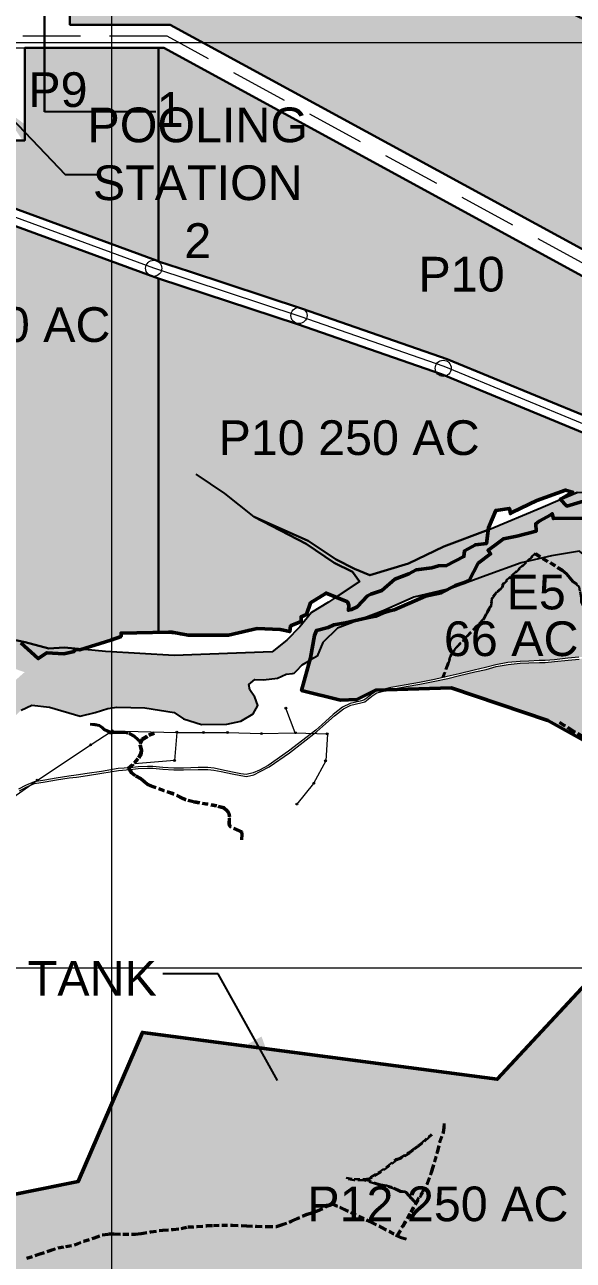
# Model space of a CAD drawing. Header units: feet. Extents: x 199174 to 214517, y 1645895 to 1656921.
# Drawn here: x 204312 to 205499, y 1651868 to 1654538 of the extents above; entities that cross this region are included whole.
import ezdxf

# ---------------------------------------------------------------- set-up
doc = ezdxf.new("R2010")
doc.units = ezdxf.units.FT
doc.header["$MEASUREMENT"] = 0
for name, pattern in [('DASHED', [0.75, 0.5, -0.25]), ('DASHED2', [0.375, 0.25, -0.125]), ('PHANTOM2', [1.25, 0.625, -0.125, 0.125, -0.125, 0.125, -0.125])]:
    doc.linetypes.add(name, pattern=pattern)
for name, color, linetype, lineweight in [('11 KV POWER LINE', 254, 'Continuous', 9), ('EP', 254, 'Continuous', 9), ('Main boundry', 1, 'Continuous', 50), ('PLOT BOUNDARY', 1, 'Continuous', 50), ("PLOT NO'S", 1, 'Continuous', 9)]:
    doc.layers.add(name, color=color, linetype=linetype, lineweight=lineweight)
for name, color, linetype in [('220 KV POWER LINE', 150, 'Continuous'), ('B.T. ROAD', 251, 'Continuous'), ('C-ANNO-MATC', 7, 'DASHED'), ('CART TRACK', 30, 'Continuous'), ('GRID', 7, 'Continuous'), ('ROAD', 7, 'Continuous'), ('STREAM', 141, 'Continuous'), ('VILLAGE BOUNDARY', 6, 'Continuous')]:
    doc.layers.add(name, color=color, linetype=linetype)
doc.layers.add('APSPCL LAND', color=7, linetype='Continuous', true_color=0xd7ecd5)
doc.layers.add('Plot 6 to 15', color=7, linetype='Continuous', true_color=0xffffdb)
doc.styles.get("Standard").update_dxf_attribs({"font": 'arial.ttf'})
doc.linetypes.add('ZIGZAG', pattern='A,0.0001,-0.2,[131,ltypeshp.shx,S=0.2,R=0,X=-0.2,Y=0],-0.4,[131,ltypeshp.shx,S=0.2,R=180,X=0.2,Y=0],-0.2', length=0.8001)
doc.dimstyles.get("Standard").update_dxf_attribs({"dimtxt": 0.18, "dimasz": 0.18, "dimexe": 0.18, "dimexo": 0.0625, "dimgap": 0.09, "dimtad": 0, "dimtih": 1, "dimtoh": 1, "dimdec": 4, "dimzin": 0, "dimdsep": 46, "dimtxsty": 'Standard', "dimcen": 0.09, "dimadec": 0, "dimazin": 0, "dimtfac": 1, "dimtdec": 4, "dimtofl": 0, "dimtmove": 0, "dimatfit": 3, "dimfxl": 1, "dimtolj": 1, "dimtzin": 0, "dimarcsym": 0})

# ---------------------------------------------------------------- blocks, each defined once
blk = doc.blocks.new('road')
at = {"layer": 'C-ANNO-MATC', "lineweight": 9, "ltscale": 250}
for p, q in [((-1025.3, 2607.3), (-3641.2, 2607.3)), ((380.8, 1840.1), (-1025.3, 2607.3))]:
    blk.add_line(p, q, dxfattribs=at)
at = {"layer": 'ROAD', "lineweight": 9}
for p, q in [((351.2, 1887), (-1018.9, 2632.3)), ((-1533.4, 2582.3), (-1333.4, 2582.3)), ((-1333.4, 2582.3), (-1094.4, 2582.3)), ((-1094.4, 2582.3), (-1116.4, 2582.3)), ((-1116.4, 2582.3), (-1069.3, 2582.3)), ((-1069.3, 2582.3), (-1032.8, 2582.3)), ((-1032.8, 2582.3), (357, 1825.2))]:
    blk.add_line(p, q, dxfattribs=at)

msp = doc.modelspace()

# ---------------------------------------------------------------- hatches: boundary and pattern name
at = {"layer": 'APSPCL LAND'}
h = msp.add_hatch(color=256, dxfattribs=at)
h.dxf.hatch_style = 1
h.paths.add_polyline_path([(205916.4, 1653092.7), (205924.4, 1653124.5), (205924.2, 1653124.6), (205926.6, 1653133.3), (205928.8, 1653141.7), (205929.3, 1653143.6), (205894.4, 1653160.2), (205846.8, 1653183.9), (205782.4, 1653194.1), (205697.4, 1653243.3), (205654.7, 1653292.4), (205609.5, 1653333), (205563.4, 1653359.5), (205512.9, 1653400.2), (205451.8, 1653390.4), (205386.8, 1653375.2), (205310.6, 1653348.1), (205236.7, 1653320.2), (205228.8, 1653318.4), (205213.1, 1653310.4), (205179.2, 1653303.1), (205156.7, 1653293.2), (205111.7, 1653274), (205101.6, 1653271.6), (205087.8, 1653267.4), (205072.3, 1653260.2), (205064.3, 1653258.7), (205053.3, 1653256.7), (205040.5, 1653253.8), (204989.3, 1653234.3), (204957.4, 1653203.4), (204944.9, 1653173.3), (204929.5, 1653164.6), (204911.5, 1653099.5), (204995.7, 1653078.4), (205030.6, 1653080.1), (205071, 1653100), (205083.1, 1653100.4), (205104.8, 1653105.6), (205137.3, 1653111.8), (205166.5, 1653116.4), (205198.6, 1653123.2), (205226.6, 1653129.3), (205252, 1653135.4), (205285.1, 1653143.2), (205309.5, 1653148.7), (205331.9, 1653154.6), (205357.6, 1653159.5), (205384.4, 1653162.1), (205402.8, 1653162.6), (205425.7, 1653163.8), (205438.3, 1653163.8), (205458.4, 1653165.5), (205487.7, 1653168.9), (205511.2, 1653171), (205521.7, 1653172.5), (205528.9, 1653173.6), (205548.8, 1653175.2), (205558.7, 1653176.3), (205576.8, 1653179.8), (205600.2, 1653183.4), (205617.5, 1653184.7), (205638.3, 1653184.7), (205647.8, 1653184.8), (205669.6, 1653183.3), (205680, 1653183.1), (205687.2, 1653182.8), (205709.5, 1653178.5), (205722.9, 1653175.9), (205725.8, 1653175.1), (205724.5, 1653171.7), (205708.7, 1653174.7), (205686.7, 1653178.9), (205679.8, 1653179.3), (205669.4, 1653179.5), (205647.7, 1653180.9), (205638.3, 1653180.8), (205617.7, 1653180.8), (205600.6, 1653179.6), (205577.4, 1653176), (205559.3, 1653172.5), (205549.2, 1653171.4), (205529.3, 1653169.8), (205522.3, 1653168.7), (205511.6, 1653167.2), (205488.1, 1653165.1), (205458.8, 1653161.7), (205438.4, 1653159.9), (205425.8, 1653159.9), (205402.9, 1653158.8), (205384.6, 1653158.2), (205358.1, 1653155.7), (205332.7, 1653150.9), (205310.4, 1653145), (205286, 1653139.5), (205252.9, 1653131.7), (205227.5, 1653125.5), (205199.4, 1653119.4), (205167.2, 1653112.7), (205137.9, 1653108), (205105.6, 1653101.9), (205101.9, 1653101), (205235, 1653105), (205444.5, 1653034.5), (205650.5, 1652920), (205852, 1652878.7), (205889.1, 1652996.4)])
at = {"layer": 'Plot 6 to 15'}
h = msp.add_hatch(color=256, dxfattribs=at)
h.dxf.hatch_style = 1
h.paths.add_polyline_path([(205115.4, 1655305.8), (205078.7, 1655322.1), (204816.9, 1655437), (204740.7, 1655436.6), (204568.3, 1655452.5), (204410.2, 1655466.4), (204410.2, 1655133.2), (204463.1, 1655107.8), (204816.2, 1654943.9), (204909.5, 1654898.5)])
h.paths.add_polyline_path([(205172.2, 1655418.1), (205126.8, 1655428.3), (205081.3, 1655438.6), (204973.6, 1655438), (204927.3, 1655437.7), (205096.8, 1655363.3), (205135.7, 1655346)])
h.paths.add_polyline_path([(205719.5, 1654433.5), (205692.1, 1654468.5), (205484.8, 1654568.3), (204796.9, 1654903.2), (204443.9, 1655067.1), (204410.2, 1655083.3), (204410.2, 1654538.4), (204551.5, 1654538.4), (204627, 1654538.4), (205997.2, 1653793), (206008.8, 1653895.3), (206020.4, 1653997.7), (205977.5, 1654076.3), (205842.7, 1654277.8)])
h = msp.add_hatch(color=256, dxfattribs=at)
h.dxf.hatch_style = 1
h.paths.add_polyline_path([(204601.8, 1654488.4), (204551.5, 1654488.4), (204312.5, 1654488.4), (204312.5, 1654288.4), (204299.4, 1654288.4), (204112.5, 1654288.4), (204112.5, 1654488.4), (203841.2, 1654488.4), (203841.2, 1654313), (203954.4, 1654272.4), (204277.4, 1654146), (204597.1, 1654028.4), (204601.8, 1654026.9)])
h.paths.add_polyline_path([(204601.8, 1653990), (204585.6, 1653995.3), (204264.9, 1654113.3), (203942.1, 1654239.6), (203841.2, 1654275.8), (203841.2, 1653348.5), (203927, 1653309.4), (204147.2, 1653231.7), (204278.5, 1653210.8), (204313.3, 1653204), (204364.8, 1653189.8), (204397.6, 1653192.4), (204436.8, 1653188.6), (204498.8, 1653208), (204520.7, 1653216.1), (204520.9, 1653223.4), (204555.2, 1653223.9), (204601.8, 1653225)])
h.paths.add_polyline_path([(204205.8, 1653010.7), (204214.1, 1653036.3), (204202, 1653035.4), (204195.6, 1653037.2), (204195.3, 1653050.4), (204201, 1653092.3), (204217.2, 1653130.1), (204208.1, 1653134.1), (204208.4, 1653156.9), (204223, 1653169.2), (204222.9, 1653169.8), (204141, 1653205.3), (203914.5, 1653279.1), (203841.2, 1653311.1), (203841.2, 1652994.5), (203841.2, 1652839.3), (203843.1, 1652839.7), (203903.8, 1652848.3), (203924.8, 1652852.2), (203996.2, 1652868.4), (204014.2, 1652873.2), (204059.3, 1652879), (204076.1, 1652879.5), (204168.8, 1652891.9), (204185.6, 1652888.5), (204198.6, 1652919)])
h = msp.add_hatch(color=256, dxfattribs=at)
h.dxf.hatch_style = 1
h.paths.add_polyline_path([(204613.2, 1654488.4), (204594.9, 1654488.4), (204601.8, 1654488.4), (204601.8, 1654026.9), (204668.8, 1654004.9), (204913.6, 1653924.5), (205226.4, 1653815.7), (205531.4, 1653690.1), (205855.4, 1653662.6), (206010.9, 1653647.2), (206003, 1653731.2)])
h.paths.add_polyline_path([(205523.1, 1653655.6), (205214, 1653782.9), (204902.4, 1653891.4), (204601.8, 1653990), (204601.8, 1653225.1), (204649.9, 1653221.5), (204666.5, 1653218.7), (204668.8, 1653218.7), (204724.5, 1653219.1), (204753.1, 1653218.9), (204796.5, 1653229), (204815, 1653233.2), (204865, 1653231.3), (204885.7, 1653226.7), (204887.6, 1653238.8), (204910.2, 1653248.4), (204910.2, 1653258.8), (204922.2, 1653263.3), (204930.5, 1653288.7), (204964.4, 1653310), (204986.5, 1653301), (205036.8, 1653334.8), (205021.2, 1653355.5), (204982.2, 1653375.4), (204921.4, 1653416.1), (204808.6, 1653474.5), (204925.5, 1653423), (204986.2, 1653382.3), (205025.6, 1653362.2), (205059.2, 1653348.4), (205142.7, 1653373.6), (205218.8, 1653410.8), (205315.3, 1653446.4), (205315.8, 1653450.8), (205331.3, 1653488.4), (205360.9, 1653493), (205363.3, 1653481.6), (205367.8, 1653484.8), (205420.2, 1653510), (205482.6, 1653532.4), (205497.6, 1653528), (205483.4, 1653519.1), (205470.9, 1653512.8), (205471.7, 1653511.9), (205507.3, 1653527), (205536.1, 1653525.5), (205618, 1653520.1), (205695.2, 1653488.6), (205731.4, 1653440.7), (205779.1, 1653345.4), (205797.2, 1653309.3), (205863.9, 1653240.9), (205892.3, 1653223.2), (205947.7, 1653209.4), (205954.7, 1653236), (205966, 1653278.6), (205974.8, 1653311.9), (205980.7, 1653334.2), (205984.6, 1653349.1), (205992.8, 1653380.1), (206004, 1653422.6), (206018.2, 1653457.2), (206026.8, 1653478.8), (206014.3, 1653611.7), (205852.2, 1653627.8)])
h = msp.add_hatch(color=256, dxfattribs=at)
h.dxf.hatch_style = 1
h.paths.add_polyline_path([(205645.9, 1652401.2), (205817.3, 1652768.8), (205556.2, 1652497.1), (205334.8, 1652259.2), (204567.2, 1652360.2), (204428.1, 1652038.1), (204116.4, 1651975.6), (203942.7, 1651833.7), (203727.5, 1651845.9), (203594.7, 1651842.5), (203594.7, 1651374.9), (203640.5, 1651348), (203677.8, 1651326.1), (203701.8, 1651358.6), (203699.2, 1651362.6), (203708.9, 1651368.1), (203717.4, 1651379.6), (203721.2, 1651388.9), (203724.8, 1651389), (203818.6, 1651492.3), (203823, 1651501.6), (203830.8, 1651508.1), (203870.9, 1651561.8), (203875, 1651564.3), (203897.9, 1651586.3), (203928.6, 1651596.4), (203970.1, 1651621.3), (204059.6, 1651635.3), (204075.7, 1651639.8), (204107.5, 1651650.8), (204160.2, 1651669.2), (204232.3, 1651704.6), (204365.5, 1651788.6), (204430.5, 1651820.1), (204488.7, 1651820.1), (204600.1, 1651799), (204659.8, 1651770.7), (204717.2, 1651719), (204731.2, 1651710.9), (204768.2, 1651692.8), (204784.7, 1651684.7), (204857.3, 1651684.7), (204924.2, 1651692.9), (204973.5, 1651712), (205031.3, 1651725.1), (205100.4, 1651714.5), (205190, 1651694.5), (205249.2, 1651700), (205342, 1651714.6), (205461.3, 1651725.5), (205573.7, 1651723.5), (205645.9, 1651717)])
at = {"layer": 'STREAM'}
h = msp.add_hatch(color=256, dxfattribs=at)
h.dxf.hatch_style = 1
h.paths.add_polyline_path([(205779.1, 1653345.4), (205731.4, 1653440.7), (205695.2, 1653488.6), (205618, 1653520.1), (205608.4, 1653520.7), (205536.1, 1653525.5), (205507.3, 1653527), (205429, 1653493.7), (205318.5, 1653447.6), (205218.8, 1653410.8), (205142.7, 1653373.6), (205060.1, 1653348.7), (205059.6, 1653348.2), (205025.6, 1653362.2), (204986.2, 1653382.3), (204925.5, 1653423), (204808.6, 1653474.5), (204921.4, 1653416.1), (204982.2, 1653375.4), (205021.2, 1653355.5), (205036.8, 1653334.8), (204969.9, 1653289.9), (204933, 1653267.8), (204907.5, 1653236.8), (204879.6, 1653207.8), (204847.9, 1653182.9), (204636, 1653174.6), (204530.6, 1653181.1), (204486.8, 1653183.9), (204397.6, 1653192.4), (204364.8, 1653189.8), (204313.3, 1653204), (204278.5, 1653210.8), (204147.2, 1653231.7), (203927, 1653309.4), (203673.1, 1653425.2), (203525.5, 1653483.4), (203378.1, 1653543.6), (203332.2, 1653550.4), (203303.7, 1653554.6), (203249, 1653575.4), (203218.3, 1653597.9), (203173.5, 1653628.8), (203132.8, 1653636.7), (203086.9, 1653630.7), (203013.7, 1653650.1), (202959.7, 1653663.9), (202893.4, 1653677), (202849, 1653709.4), (202816.7, 1653727), (202784.2, 1653739.8), (202745.3, 1653746.3), (202648.7, 1653757.6), (202586.6, 1653758.6), (202562, 1653758.7), (202532.9, 1653764.2), (202452.8, 1653803.5), (202396.6, 1653830.8), (202354.6, 1653846.5), (202290.4, 1653870.3), (202221.7, 1653892.4), (202179.5, 1653906.2), (202142.9, 1653924.5), (202098.8, 1653954.1), (202074, 1653985.2), (202038.1, 1654011.1), (202008.1, 1654022.5), (201969.9, 1654033.3), (201945.2, 1654038.1), (201920.9, 1654042.6), (201886.7, 1654047.6), (201861.2, 1654058.5), (201830.4, 1654073.9), (201802.5, 1654083.2), (201797.2, 1654085), (201746.1, 1654093.5), (201710.1, 1654091.5), (201681.6, 1654091.5), (201652.8, 1654093.3), (201628.2, 1654097.1), (201617.8, 1654102.3), (201607.2, 1654109.6), (201599.3, 1654110.6), (201588.5, 1654104.1), (201579.1, 1654097.5), (201570.8, 1654089.4), (201561.1, 1654084.6), (201547.6, 1654085.2), (201524.7, 1654088.9), (201491.6, 1654098.8), (201451.6, 1654111.5), (201419.7, 1654122.7), (201383.5, 1654140.9), (201352.5, 1654161.6), (201329.9, 1654176.7), (201308.7, 1654196.2), (201273.7, 1654216.1), (201221.7, 1654237.1), (201157.7, 1654250.9), (201095.6, 1654259.6), (200968.3, 1654280.8), (200947.4, 1654284.6), (200946.7, 1654282.6), (200929.7, 1654201.5), (200978.5, 1654202.8), (201029, 1654204.6), (201094.2, 1654172.8), (201177.5, 1654112.4), (201243.5, 1654097.8), (201319.9, 1654085), (201421.1, 1654069), (201482.9, 1654057.6), (201542.1, 1654050.7), (201559.9, 1654059.7), (201588.5, 1654083.9), (201605, 1654089), (201637.5, 1654086.7), (201683.3, 1654082.9), (201749.6, 1654077.6), (201794.5, 1654062.8), (201802.5, 1654056.5), (201841.9, 1654025), (201885.4, 1654019.9), (201942.4, 1654017.3), (201967.9, 1654012.6), (202007, 1654000), (202025.6, 1653987.7), (202040.2, 1653973.4), (202051, 1653963.4), (202056.8, 1653954.4), (202066.3, 1653942.8), (202088.5, 1653923.4), (202128.9, 1653898), (202170.7, 1653880.9), (202297.3, 1653846.3), (202359.3, 1653827.4), (202469.8, 1653772.6), (202541.3, 1653741.7), (202632.2, 1653738.1), (202767.1, 1653722.6), (202830.9, 1653694.1), (202884.6, 1653652.7), (202967.7, 1653635.2), (203045.1, 1653613.8), (203104.4, 1653600.8), (203138.4, 1653602.1), (203182, 1653583), (203228.7, 1653548.4), (203297.4, 1653525.2), (203332.2, 1653521.9), (203368.9, 1653518.4), (203510.4, 1653459.7), (203653.1, 1653393.3), (203914.5, 1653279.1), (204141, 1653205.3), (204229.1, 1653167.1), (204280.4, 1653149.9), (204312, 1653138.9), (204238.7, 1653074), (204215.8, 1653041.6), (204205.8, 1653010.7), (204198.6, 1652919), (204167.1, 1652845.2), (204148.2, 1652838.3), (204113.4, 1652828.6), (204062.9, 1652828.6), (203971.7, 1652830), (203853, 1652809.9), (203753.6, 1652783.3), (203632.1, 1652710.8), (203587.5, 1652666.6), (203567.1, 1652641.8), (203543, 1652620.7), (203501.4, 1652595.3), (203451.2, 1652566.1), (203417.9, 1652557.6), (203368.7, 1652553.5), (203289.8, 1652545.3), (203241, 1652547.3), (203141.8, 1652559.8), (203032.4, 1652571.9), (202949.2, 1652547.7), (202888.9, 1652504.1), (202845.5, 1652432.4), (202812.1, 1652340.7), (202770.1, 1652283.6), (202720.7, 1652229.4), (202625, 1652184.6), (202607.9, 1652182.2), (202549.1, 1652218.2), (202463.6, 1652261.4), (202299.8, 1652366.4), (202203, 1652421.2), (202045.7, 1652502.3), (201946.8, 1652558.2), (201915.4, 1652578.7), (201887.6, 1652599.6), (201867.3, 1652629.3), (201829.7, 1652683.8), (201793.6, 1652722.5), (201748.2, 1652752), (201696.4, 1652765.5), (201673.1, 1652765.5), (201649.2, 1652761.8), (201628, 1652753.6), (201651.4, 1652755.8), (201673.7, 1652757.5), (201695.3, 1652757.5), (201744.9, 1652744.6), (201788.5, 1652716.4), (201823.5, 1652678.7), (201853, 1652624.2), (201872.9, 1652586.7), (201909.3, 1652561.7), (201941.1, 1652544.5), (202039.5, 1652488.2), (202196.2, 1652405.4), (202288.8, 1652349.9), (202445.7, 1652252.1), (202528.9, 1652194.5), (202605, 1652155.9), (202638.5, 1652162.2), (202728.3, 1652213.1), (202797.3, 1652269.5), (202830.6, 1652329.3), (202873.9, 1652397), (202942.1, 1652459.3), (203000.2, 1652492.3), (203075.1, 1652504.3), (203148.4, 1652501.6), (203236.1, 1652492.5), (203281.7, 1652477.8), (203374.2, 1652448.8), (203451.2, 1652468.4), (203498, 1652507.5), (203536.3, 1652540.1), (203565.4, 1652579.8), (203580.4, 1652601.5), (203597.5, 1652625.6), (203627, 1652646.1), (203667.8, 1652651.4), (203691.5, 1652656.3), (203731.9, 1652676), (203750.7, 1652680), (203796.5, 1652682.7), (203822.9, 1652685.7), (203861.7, 1652701.6), (203912.1, 1652729.5), (203953.6, 1652751.1), (203972.6, 1652767.1), (204001, 1652791.1), (204036.3, 1652802), (204064.4, 1652805.7), (204119.3, 1652813.7), (204142.4, 1652809.5), (204152.6, 1652806.8), (204140.3, 1652747), (204146.1, 1652719.5), (204149.2, 1652651.1), (204110.8, 1652524.8), (204074.5, 1652465.1), (204035.9, 1652436.7), (203944.2, 1652394.1), (203834.1, 1652364.4), (203707, 1652358.1), (203595.4, 1652361.5), (203561.9, 1652349.9), (203595.7, 1652352.2), (203706, 1652343.9), (203811.6, 1652346.9), (203957.3, 1652366.3), (204052.7, 1652407.6), (204095.9, 1652441.2), (204150.8, 1652510.4), (204168, 1652611), (204176.7, 1652677.3), (204184.5, 1652775.8), (204204.2, 1652832.6), (204205.1, 1652835.4), (204236.6, 1652906.2), (204237, 1652910.2), (204239.9, 1652934.2), (204246, 1652945.8), (204254.8, 1652974.4), (204282.9, 1653036.1), (204304.8, 1653056.8), (204327.7, 1653067.7), (204365.9, 1653063.4), (204432.1, 1653043.8), (204464.9, 1653051.6), (204492.3, 1653060.5), (204511.4, 1653063.2), (204530.6, 1653062.8), (204572.1, 1653062.1), (204635.8, 1653051.9), (204655.6, 1653037.8), (204694.9, 1653026), (204749.9, 1653026.6), (204779.8, 1653033), (204806.7, 1653049.2), (204816.6, 1653067.2), (204810.5, 1653085.2), (204799.3, 1653100.7), (204797.5, 1653112.3), (204810.4, 1653123.1), (204829.1, 1653122.7), (204859.2, 1653125.6), (204878, 1653134.7), (204895.4, 1653136.9), (204900.6, 1653142), (204912.9, 1653154.6), (204926.2, 1653162.7), (204944.9, 1653173.3), (204957.4, 1653203.4), (204989.3, 1653234.3), (205088, 1653271.8), (205154.3, 1653301.1), (205236.7, 1653320.2), (205310.6, 1653348.1), (205386.8, 1653375.2), (205451.8, 1653390.4), (205512.9, 1653400.2), (205563.4, 1653359.5), (205608.4, 1653333.6), (205608.4, 1653334), (205654.7, 1653292.4), (205697.4, 1653243.3), (205782.4, 1653194.1), (205846.8, 1653183.9), (205894.4, 1653160.2), (205937.2, 1653139.8), (206084.4, 1653081.7), (206182.5, 1653083.5), (206179.3, 1653088.3), (206163.6, 1653111.7), (206168.2, 1653133), (206179.9, 1653158), (206185.7, 1653167.4), (206212.1, 1653186.9), (206115.6, 1653186.9), (205995.2, 1653197.5), (205892.3, 1653223.2), (205863.9, 1653240.9), (205797.2, 1653309.3)])
at = {"layer": 'STREAM', "lineweight": 50}
h = msp.add_hatch(color=256, dxfattribs=at)
h.dxf.hatch_style = 1
edge = h.paths.add_edge_path()
edge.add_arc((204859.8, 1652261.1), 46.5, 0, 360)

# ---------------------------------------------------------------- linework, layer by layer
at = {"layer": '11 KV POWER LINE', "linetype": 'ZIGZAG', "ltscale": 15, "elevation": 279.2}
for points in [[(204897.3, 1653008.1), (204877.6, 1653061)], [(203410.5, 1652601.4), (203478.8, 1652603.2), (203542.3, 1652607), (203604.5, 1652611.1), (203685.6, 1652617.3), (203747.2, 1652642.1), (203798.9, 1652660.9), (203863.7, 1652686), (203936.1, 1652713.5), (204031, 1652750.3), (204118.2, 1652782.1), (204222.1, 1652823.5), (204339.7, 1652905.8), (204454.1, 1652981.5), (204501.6, 1653012.4), (204641.8, 1653008.8), (204698.9, 1653008.5), (204751.3, 1653008.5), (204824.3, 1653006), (204897.3, 1653008.1), (204967.1, 1653005.8), (204963.7, 1652947.6), (204937.3, 1652898.3), (204901.1, 1652853.7)], [(204641.8, 1653008.8), (204636.7, 1652947.9), (204549.9, 1652940.9)]]:
    msp.add_lwpolyline(points, dxfattribs=at)
at = {"layer": '220 KV POWER LINE', "linetype": 'Continuous', "lineweight": 9, "ltscale": 50, "elevation": 241}
msp.add_lwpolyline([(207825.5, 1653175.5), (207452.4, 1653387.7), (207171.5, 1653518.3), (206847.2, 1653544.1), (206511.7, 1653577.4), (206184.4, 1653612.4), (205853.8, 1653645.2), (205527.2, 1653672.8), (205220.2, 1653799.3), (204908, 1653907.9), (204591.4, 1654011.9), (204271.1, 1654129.7), (203948.3, 1654256), (203623.3, 1654372.5), (203297.8, 1654491.4), (203049.5, 1654581.3), (202710.8, 1654646.1), (202372, 1654709.4), (202054.1, 1654768.8), (201717, 1654834.1), (201374.9, 1654894.7), (200529.5, 1655061.3)], dxfattribs=at)
at = {"layer": '220 KV POWER LINE', "linetype": 'ZIGZAG', "lineweight": 9, "ltscale": 30}
for centre in [(204591.4, 1654011.9, 271.6), (204905.7, 1653909.8, 256.8), (205217.8, 1653795.7, 279.8)]:
    msp.add_circle(centre, 17.4, dxfattribs=at)
at = {"layer": 'APSPCL LAND', "flags": 128}
msp.add_lwpolyline([(205512.9, 1653400.2), (205451.8, 1653390.4), (205386.8, 1653375.2), (205310.6, 1653348.1), (205236.7, 1653320.2), (205228.8, 1653318.4), (205213.1, 1653310.4), (205179.2, 1653303.1), (205156.7, 1653293.2), (205111.7, 1653274), (205101.6, 1653271.6), (205087.8, 1653267.4), (205072.3, 1653260.2), (205064.3, 1653258.7), (205053.3, 1653256.7), (205040.5, 1653253.8), (204989.3, 1653234.3), (204957.4, 1653203.4), (204944.9, 1653173.3), (204929.5, 1653164.6), (204911.5, 1653099.5), (204995.7, 1653078.4), (205030.6, 1653080.1), (205071, 1653100), (205235, 1653105), (205444.5, 1653034.5), (205650.5, 1652920)], dxfattribs=at)
at = {"layer": 'B.T. ROAD', "linetype": 'Continuous', "lineweight": 15}
for points in [[(205511.2, 1653171), (205487.7, 1653168.9), (205458.4, 1653165.5), (205438.3, 1653163.8), (205425.7, 1653163.8), (205402.8, 1653162.6), (205384.4, 1653162.1), (205357.6, 1653159.5), (205331.9, 1653154.6), (205309.5, 1653148.7), (205285.1, 1653143.2), (205252, 1653135.4), (205226.6, 1653129.3), (205198.6, 1653123.2), (205166.5, 1653116.4), (205137.3, 1653111.8), (205104.8, 1653105.6), (205072.7, 1653097.9), (205061.3, 1653090.2), (205053, 1653083.6), (205046.1, 1653078.5), (205038.3, 1653076), (205016.3, 1653071.3), (204999.8, 1653063.2), (204980, 1653047.3), (204955, 1653025), (204942.3, 1653013.6), (204883.1, 1652967.9), (204839.2, 1652937.5), (204820.1, 1652927.3), (204806.5, 1652921), (204791.8, 1652917.6), (204780.2, 1652919), (204761.7, 1652923.1), (204738.4, 1652928.1), (204722.1, 1652931.1), (204708.7, 1652932.6), (204687.7, 1652932.6), (204655.7, 1652931.4), (204635.1, 1652931.6), (204611.3, 1652932.9), (204589.6, 1652935.3), (204578.3, 1652935.3), (204557.8, 1652934.4), (204540.3, 1652932.5), (204514.6, 1652930.4), (204478.6, 1652924.3), (204447.6, 1652919.6), (204423.6, 1652916), (204407.7, 1652914.3), (204380.6, 1652909.7), (204356.1, 1652905.6), (204332.7, 1652901.7), (204313.7, 1652893.9), (204299, 1652885.7)], [(204300.9, 1652882.3), (204315.4, 1652890.5), (204333.7, 1652898), (204356.7, 1652901.8), (204381.2, 1652905.9), (204408.2, 1652910.5), (204424.1, 1652912.2), (204448.1, 1652915.8), (204479.2, 1652920.5), (204515.1, 1652926.6), (204540.7, 1652928.6), (204558.1, 1652930.5), (204578.3, 1652931.5), (204589.3, 1652931.5), (204611, 1652929.1), (204635, 1652927.8), (204655.8, 1652927.6), (204687.8, 1652928.8), (204708.5, 1652928.8), (204721.5, 1652927.3), (204737.6, 1652924.3), (204760.9, 1652919.4), (204779.6, 1652915.3), (204792, 1652913.7), (204807.8, 1652917.3), (204821.8, 1652923.9), (204841.2, 1652934.2), (204885.3, 1652964.8), (204944.7, 1653010.7), (204957.6, 1653022.1), (204982.5, 1653044.4), (205001.9, 1653060), (205017.6, 1653067.6), (205039.3, 1653072.3), (205047.9, 1653075), (205055.3, 1653080.6), (205063.6, 1653087.1), (205074.2, 1653094.3), (205105.6, 1653101.9), (205137.9, 1653108), (205167.2, 1653112.7), (205199.4, 1653119.4), (205227.5, 1653125.5), (205252.9, 1653131.7), (205286, 1653139.5), (205310.4, 1653145), (205332.7, 1653150.9), (205358.1, 1653155.7), (205384.6, 1653158.2), (205402.9, 1653158.8), (205425.8, 1653159.9), (205438.4, 1653159.9), (205458.8, 1653161.7), (205488.1, 1653165.1), (205511.6, 1653167.2)]]:
    msp.add_lwpolyline(points, dxfattribs=at)
at = {"layer": 'CART TRACK', "linetype": 'DASHED2', "lineweight": 30, "ltscale": 50}
for points in [[(205507.7, 1653330), (205499.1, 1653335.6), (205492.7, 1653343.2), (205485.1, 1653352.2), (205476.4, 1653359.4), (205417.2, 1653396.2), (205346.4, 1653329.2), (205345.2, 1653322.2), (205332.9, 1653312), (205323.9, 1653300.4), (205319.5, 1653280.1), (205310.6, 1653265.3), (205304.4, 1653253.2), (205290.6, 1653239.7), (205268.6, 1653216.6), (205245.6, 1653192.6), (205234.9, 1653177.6), (205227.1, 1653156.1), (205216.6, 1653127.1)], [(205218, 1653127.4), (205228.2, 1653155.7), (205236, 1653177.1), (205246.5, 1653191.9), (205269.4, 1653215.8), (205291.4, 1653238.9), (205305.4, 1653252.5), (205311.6, 1653264.8), (205320.6, 1653279.6), (205325, 1653299.9), (205333.7, 1653311.2), (205346.3, 1653321.6), (205347.4, 1653328.6), (205416.6, 1653394)], [(205536.8, 1653174.2), (205540.4, 1653186.8), (205544.7, 1653202.2), (205548.6, 1653218.3), (205545.3, 1653226.4), (205540.3, 1653232.1), (205534.5, 1653241.5), (205530.1, 1653248.6), (205531.5, 1653252.5), (205530.5, 1653258.7), (205527.5, 1653270.2), (205520.4, 1653282.5), (205516.5, 1653290.1), (205516.5, 1653300.2), (205513.6, 1653314.3), (205511.9, 1653323.3), (205506.4, 1653328.3), (205497.7, 1653334), (205491.1, 1653341.9), (205483.7, 1653350.7), (205475, 1653357.8), (205416.6, 1653394)], [(204561.8, 1652987.9), (204556.6, 1652992.8), (204548.4, 1652999.7), (204535.8, 1653006.7), (204528.8, 1653007.7), (204515.2, 1653007.7), (204504.8, 1653007.7), (204498.3, 1653006.1), (204491.7, 1653010.4), (204483.3, 1653014.2), (204479.4, 1653018.9), (204473.5, 1653022.8), (204463.9, 1653024.5), (204454.2, 1653025.6)], [(204562.8, 1652989.8), (204557.9, 1652994.3), (204549.5, 1653001.4), (204536.5, 1653008.6), (204529, 1653009.8), (204515.2, 1653009.8), (204504.6, 1653009.8), (204498.6, 1653008.3), (204492.6, 1653012.2), (204484.6, 1653015.8), (204480.7, 1653020.4), (204474.3, 1653024.7), (204464.2, 1653026.5), (204454.4, 1653027.6)], [(205711.4, 1652904.8), (205700.9, 1652907.3), (205684.7, 1652912.5), (205674.1, 1652915.9), (205654.5, 1652922), (205636.9, 1652933.2), (205607.2, 1652948.1), (205578.4, 1652964.9), (205541.9, 1652984.9), (205518.9, 1652998.5), (205496.4, 1653011.4), (205479.5, 1653022.6), (205466.5, 1653031.2)], [(205711.5, 1653029), (205716.3, 1653002.2), (205720.5, 1652987.6), (205719.3, 1652976.4), (205717.2, 1652965.3), (205713.1, 1652945.7), (205710.8, 1652933.7), (205710.8, 1652920.7), (205710.8, 1652907.4), (205701.6, 1652909.7), (205685.4, 1652914.8), (205674.8, 1652918.2), (205655.5, 1652924.2), (205638.1, 1652935.3), (205608.3, 1652950.3), (205579.6, 1652967), (205543.1, 1652987), (205520.2, 1653000.6), (205497.7, 1653013.4), (205480.8, 1653024.6), (205467.8, 1653033.2)], [(204780.4, 1652776.5), (204781.1, 1652788.8), (204780.3, 1652792.4), (204775.3, 1652795.1), (204757.8, 1652802.9), (204754.7, 1652806), (204753.5, 1652811), (204753.9, 1652826.3), (204752.9, 1652832.8), (204749.7, 1652838.1), (204742.5, 1652844.5), (204727.3, 1652848.9), (204677.3, 1652857.6), (204660.6, 1652861.7), (204651.8, 1652865.9), (204631.6, 1652875.5), (204613.5, 1652881.6), (204587.4, 1652891), (204577, 1652895.7), (204570.4, 1652901.2), (204562.8, 1652907.6), (204550.6, 1652914.3), (204542.4, 1652920.8), (204535.3, 1652932.3), (204548.7, 1652943.4), (204557.7, 1652954.9), (204562.4, 1652963.6), (204563.3, 1652969.6), (204560, 1652984.7), (204561.8, 1652987.9)], [(204783.1, 1652776.4), (204783.8, 1652789), (204782.5, 1652794.2), (204776.5, 1652797.5), (204759.3, 1652805.1), (204757.1, 1652807.4), (204756.2, 1652811.3), (204756.5, 1652826.5), (204755.5, 1652833.7), (204751.8, 1652839.8), (204743.8, 1652846.8), (204727.9, 1652851.5), (204677.8, 1652860.2), (204661.5, 1652864.2), (204652.9, 1652868.3), (204632.6, 1652878), (204614.3, 1652884), (204588.4, 1652893.4), (204578.4, 1652897.9), (204572.1, 1652903.2), (204564.3, 1652909.8), (204552, 1652916.5), (204544.4, 1652922.6), (204539, 1652931.4), (204550.9, 1652941.3), (204560.2, 1652953.2), (204565.4, 1652962.6), (204566.3, 1652969.7), (204563.2, 1652984.2), (204567.9, 1652992.7), (204581.7, 1653001.2), (204598.6, 1653007.5)], [(204562.8, 1652989.8), (204565.6, 1652994.8), (204580.3, 1653003.9), (204597.5, 1653010.4)], [(205193.9, 1652138.9), (205187, 1652132.9), (205173.2, 1652121), (205164.7, 1652114.4), (205153.8, 1652106.1), (205144.8, 1652099), (205124.8, 1652086.8), (205116.5, 1652084.3), (205098.6, 1652069.8), (205080, 1652056.7), (205062.4, 1652045.7), (205058, 1652042.9), (205050.2, 1652041.6), (205069.8, 1652035.4), (205081.8, 1652031.6), (205095, 1652029.3), (205111.2, 1652024.6), (205121.4, 1652019.9), (205125.6, 1652017.6), (205135, 1652016.6), (205138.4, 1652015.3), (205144, 1652008.4), (205150.1, 1652001.9), (205158.8, 1651992.7), (205172, 1652015.9), (205182.9, 1652035), (205192.8, 1652062.6), (205204.8, 1652103.8), (205209.6, 1652124.3), (205217.1, 1652144.3), (205218.6, 1652154.4), (205219, 1652163.4)], [(205119.9, 1651921.3), (205131.1, 1651941.1), (205148.6, 1651971.1), (205173.6, 1652014.9), (205184.7, 1652034.2), (205194.6, 1652062), (205206.6, 1652103.3), (205211.5, 1652123.8), (205219, 1652143.8), (205220.5, 1652154.3), (205220.9, 1652163.3)], [(205007.9, 1652046.1), (205025.1, 1652042.9), (205046.1, 1652042.9), (205057.3, 1652044.7), (205061.4, 1652047.3), (205079, 1652058.3), (205097.4, 1652071.3), (205115.6, 1652086), (205124, 1652088.6), (205143.7, 1652100.6), (205152.7, 1652107.6), (205163.5, 1652115.9), (205172, 1652122.5), (205185.8, 1652134.4), (205192.7, 1652140.3)], [(204316.4, 1651872.8), (204342.5, 1651881.5), (204366.6, 1651889.6), (204383.9, 1651895.3), (204400.9, 1651898.4), (204421.9, 1651902.3), (204439.8, 1651909.9), (204462.3, 1651916.7), (204479.7, 1651923.6), (204493.7, 1651925.3), (204507.3, 1651925.3), (204524.8, 1651925.2), (204551.8, 1651925.2), (204563.9, 1651926.4), (204584.5, 1651929.8), (204610.7, 1651933.8), (204633.2, 1651935.1), (204650.5, 1651936.9), (204665.3, 1651940.4), (204685.5, 1651941.2), (204706.2, 1651943.3), (204720.6, 1651943.9), (204738.7, 1651944.6), (204761.8, 1651944.6), (204792.6, 1651943), (204813.8, 1651941.9), (204836.9, 1651941.4), (204856.7, 1651941.4), (204867, 1651944.9), (204884.1, 1651950.8), (204895.3, 1651956.2), (204920.9, 1651967.1), (204945.2, 1651975), (204963.8, 1651984.3), (204977.4, 1651991), (205001.5, 1651979.9), (205062.5, 1651951), (205084.3, 1651940), (205115.8, 1651923.6), (205118.3, 1651922.2), (205129.4, 1651942.1), (205146.9, 1651972.1), (205157.7, 1651990.9), (205148.6, 1652000.6), (205142.4, 1652007.1), (205137.2, 1652013.6), (205134.5, 1652014.7), (205125, 1652015.7), (205120.5, 1652018.1), (205110.5, 1652022.7), (205094.5, 1652027.4), (205081.4, 1652029.7), (205069.2, 1652033.5), (205045.5, 1652041), (205024.9, 1652041), (205007.6, 1652044.3)], [(204317.1, 1651870.8), (204343.2, 1651879.5), (204367.3, 1651887.5), (204384.5, 1651893.2), (204401.3, 1651896.3), (204422.5, 1651900.2), (204440.5, 1651907.9), (204463, 1651914.7), (204480.2, 1651921.5), (204493.8, 1651923.1), (204507.3, 1651923.1), (204524.8, 1651923), (204551.9, 1651923), (204564.2, 1651924.2), (204584.8, 1651927.6), (204611, 1651931.6), (204633.3, 1651932.9), (204650.9, 1651934.8), (204665.6, 1651938.2), (204685.6, 1651939), (204706.4, 1651941.1), (204720.7, 1651941.7), (204738.7, 1651942.4), (204761.7, 1651942.4), (204792.5, 1651940.8), (204813.8, 1651939.7), (204836.8, 1651939.2), (204857.1, 1651939.2), (204867.7, 1651942.9), (204885, 1651948.8), (204896.2, 1651954.2), (204921.7, 1651965.1), (204946, 1651973), (204964.8, 1651982.3), (204977.4, 1651988.6), (205000.5, 1651978), (205061.5, 1651949.1), (205083.3, 1651938), (205114.8, 1651921.6), (205125.4, 1651915.9), (205138.4, 1651912)], [(205119.9, 1651921.3), (205126.2, 1651917.9), (205139, 1651914.1)]]:
    msp.add_lwpolyline(points, dxfattribs=at)
at = {"layer": 'EP', "linetype": 'Continuous'}
for centre in [(204877.6, 1653061, 253.8), (204501.3, 1653012.3, 285.9), (204641.6, 1653009.3, 251.9), (204699.1, 1653008.5, 251.8), (204751.3, 1653008.6, 254.6), (204824.6, 1653006.1, 252.4), (204897.9, 1653008, 252), (204966.9, 1653005.8, 253.8), (204455, 1652981.9, 254.2), (204636.7, 1652947.9, 254.4), (204963.2, 1652947.4, 257.3), (204339.4, 1652905.6, 285.9), (204937.6, 1652898.7, 257.7), (204901.1, 1652853.9, 258.6)]:
    msp.add_circle(centre, 2, dxfattribs=at)
at = {"layer": 'GRID', "color": 254, "lineweight": 0}
for p, q in [((204500, 1656500), (204500, 1648146.9)), ((199594.7, 1654500), (211153, 1654500)), ((199594.7, 1652500), (211153, 1652500))]:
    msp.add_line(p, q, dxfattribs=at)
at = {"layer": 'Main boundry', "lineweight": 50, "flags": 128}
for points in [[(204304.2, 1653202.3), (204341.6, 1653168.3), (204360.5, 1653181), (204396.9, 1653178.7), (204419.2, 1653183.9), (204420.9, 1653188.2), (204431.4, 1653187), (204498.8, 1653208), (204520.7, 1653216.1), (204520.9, 1653223.4), (204555.2, 1653223.9), (204623.5, 1653225.6), (204631.1, 1653225.7), (204649.9, 1653221.5), (204666.5, 1653218.7), (204724.5, 1653219.1), (204753.1, 1653218.9), (204796.5, 1653229), (204815, 1653233.2), (204865, 1653231.3), (204885.7, 1653226.7), (204887.6, 1653238.8), (204910.2, 1653248.4), (204910.2, 1653258.8), (204922.2, 1653263.3), (204930.5, 1653288.7), (204964.4, 1653310), (205010.6, 1653291.1), (205013.5, 1653283.4), (205012.7, 1653272.6), (205019.6, 1653274.1), (205031.3, 1653280), (205054.3, 1653303.8), (205061.2, 1653307.5), (205085, 1653315.2), (205113.3, 1653340.3), (205143.7, 1653351.8), (205159.1, 1653360.1), (205193.1, 1653364.7), (205207.7, 1653368.5), (205224.9, 1653369.2), (205262.6, 1653388.8), (205264.2, 1653401.3), (205287.6, 1653414.4), (205311.8, 1653417.1), (205315.8, 1653450.8), (205331.3, 1653488.4), (205360.9, 1653493), (205363.3, 1653481.6), (205367.8, 1653484.8), (205420.2, 1653510), (205482.6, 1653532.4), (205497.6, 1653528), (205483.4, 1653519.1), (205470.9, 1653512.8), (205485.1, 1653497.8), (205528.8, 1653510.6)], [(205531.7, 1653471.9), (205456.3, 1653470.8), (205453.9, 1653481.2), (205450.4, 1653478.8), (205425.3, 1653465.2), (205418.2, 1653459.9), (205419.2, 1653443.9), (205376.8, 1653432.6), (205348.2, 1653427.2), (205328.3, 1653412.1), (205314.8, 1653402.4), (205320.4, 1653394.4), (205293.7, 1653374.5), (205274.3, 1653337.2), (205263.7, 1653333), (205244.5, 1653326.4), (205213.1, 1653310.4), (205179.2, 1653303.1), (205156.7, 1653293.2), (205111.7, 1653274), (205101.6, 1653271.6), (205087.8, 1653267.4), (205072.3, 1653260.2), (205064.3, 1653258.7), (205053.3, 1653256.7), (205006.1, 1653245.9), (204981.4, 1653241), (204968.6, 1653235.8), (204943.3, 1653229), (204939.2, 1653218.5), (204931, 1653170), (204911.5, 1653099.5), (204995.7, 1653078.4), (205030.6, 1653080.1), (205071, 1653100), (205235, 1653105), (205444.5, 1653034.5), (205650.5, 1652920)], [(205556.2, 1652497.1), (205334.8, 1652259.2), (204567.2, 1652360.2), (204567.2, 1652360.2), (204567.2, 1652360.2), (204428.1, 1652038.1), (204116.4, 1651975.6), (203942.7, 1651833.7)]]:
    msp.add_lwpolyline(points, dxfattribs=at)
at = {"layer": 'PLOT BOUNDARY', "lineweight": 30, "flags": 128}
for points in [[(205719.5, 1654433.5), (205692.1, 1654468.5), (205484.8, 1654568.3), (204796.9, 1654903.2), (204443.9, 1655067.1), (204410.2, 1655083.3), (204410.2, 1654538.4), (204551.5, 1654538.4), (204627, 1654538.4), (205997.2, 1653793), (206008.8, 1653895.3), (206020.4, 1653997.7), (205977.5, 1654076.3), (205842.7, 1654277.8)], [(204601.8, 1654488.4), (204551.5, 1654488.4), (204312.5, 1654488.4), (204312.5, 1654288.4), (204299.4, 1654288.4), (204112.5, 1654288.4), (204112.5, 1654488.4), (203841.2, 1654488.4), (203841.2, 1654313), (203954.4, 1654272.4), (204277.4, 1654146), (204597.1, 1654028.4), (204601.8, 1654026.9)], [(204613.2, 1654488.4), (204594.9, 1654488.4), (204601.8, 1654488.4), (204601.8, 1654026.9), (204668.8, 1654004.9), (204913.6, 1653924.5), (205226.4, 1653815.7), (205531.4, 1653690.1), (205855.4, 1653662.6), (206010.9, 1653647.2), (206003, 1653731.2)], [(204601.8, 1653990), (204585.6, 1653995.3), (204264.9, 1654113.3), (203942.1, 1654239.6), (203841.2, 1654275.8), (203841.2, 1653348.5), (203927, 1653309.4), (204147.2, 1653231.7), (204278.5, 1653210.8), (204313.3, 1653204), (204364.8, 1653189.8), (204397.6, 1653192.4), (204436.8, 1653188.6), (204498.8, 1653208), (204520.7, 1653216.1), (204520.9, 1653223.4), (204555.2, 1653223.9), (204601.8, 1653225), (204601.8, 1653225)]]:
    msp.add_lwpolyline(points, close=True, dxfattribs=at)
for points in [[(205523.1, 1653655.6), (205214, 1653782.9), (204902.4, 1653891.4), (204601.8, 1653990), (204601.8, 1653225.1), (204649.9, 1653221.5), (204666.5, 1653218.7), (204668.8, 1653218.7), (204724.5, 1653219.1), (204753.1, 1653218.9), (204796.5, 1653229), (204815, 1653233.2), (204865, 1653231.3), (204885.7, 1653226.7), (204887.6, 1653238.8), (204910.2, 1653248.4), (204910.2, 1653258.8), (204922.2, 1653263.3), (204930.5, 1653288.7), (204964.4, 1653310), (204986.5, 1653301), (205036.8, 1653334.8), (205021.2, 1653355.5), (204982.2, 1653375.4), (204921.4, 1653416.1), (204808.6, 1653474.5), (204925.5, 1653423), (204986.2, 1653382.3), (205025.6, 1653362.2), (205059.2, 1653348.4), (205142.7, 1653373.6), (205218.8, 1653410.8), (205315.3, 1653446.4), (205315.8, 1653450.8), (205331.3, 1653488.4), (205360.9, 1653493), (205363.3, 1653481.6), (205367.8, 1653484.8), (205420.2, 1653510), (205482.6, 1653532.4), (205497.6, 1653528), (205483.4, 1653519.1), (205470.9, 1653512.8), (205471.7, 1653511.9), (205507.3, 1653527)], [(205556.2, 1652497.1), (205334.8, 1652259.2), (204567.2, 1652360.2), (204428.1, 1652038.1), (204116.4, 1651975.6), (203942.7, 1651833.7)]]:
    msp.add_lwpolyline(points, dxfattribs=at)
at = {"layer": 'STREAM', "color": 5, "linetype": 'Continuous'}
for points in [[(204364.8, 1653189.8), (204313.3, 1653204), (204278.5, 1653210.8), (204147.2, 1653231.7), (203927, 1653309.4), (203673.1, 1653425.2), (203525.5, 1653483.4), (203378.1, 1653543.6), (203303.7, 1653554.6), (203249, 1653575.4), (203218.3, 1653597.9), (203173.5, 1653628.8), (203132.8, 1653636.7), (203086.9, 1653630.7), (203013.7, 1653650.1)], [(205797.2, 1653309.3), (205779.1, 1653345.4), (205731.4, 1653440.7), (205695.2, 1653488.6), (205618, 1653520.1), (205536.1, 1653525.5), (205507.3, 1653527), (205429, 1653493.7), (205318.5, 1653447.6), (205218.8, 1653410.8), (205142.7, 1653373.6), (205060.1, 1653348.7), (205059.6, 1653348.2)], [(205059.6, 1653348.2), (205025.6, 1653362.2), (204986.2, 1653382.3), (204925.5, 1653423), (204808.6, 1653474.5)], [(206182.5, 1653083.5), (206084.4, 1653081.7), (205937.2, 1653139.8), (205894.4, 1653160.2), (205846.8, 1653183.9), (205782.4, 1653194.1), (205697.4, 1653243.3), (205654.7, 1653292.4), (205609.5, 1653333), (205563.4, 1653359.5), (205512.9, 1653400.2), (205451.8, 1653390.4), (205386.8, 1653375.2), (205310.6, 1653348.1), (205236.7, 1653320.2), (205154.3, 1653301.1), (205088, 1653271.8), (204989.3, 1653234.3), (204957.4, 1653203.4), (204944.9, 1653173.3), (204926.2, 1653162.7)], [(205036.8, 1653334.8), (204969.9, 1653289.9), (204933, 1653267.8), (204907.5, 1653236.8), (204879.6, 1653207.8), (204847.9, 1653182.9), (204636, 1653174.6), (204486.8, 1653183.9), (204397.6, 1653192.4), (204364.8, 1653189.8)]]:
    msp.add_lwpolyline(points, dxfattribs=at)
at = {"layer": 'STREAM'}
for points in [[(205036.8, 1653334.8), (205021.2, 1653355.5), (204982.2, 1653375.4), (204921.4, 1653416.1), (204808.6, 1653474.5), (204745.2, 1653525.2), (204683.5, 1653566.9)], [(204304.8, 1653056.8), (204327.7, 1653067.7), (204365.9, 1653063.4), (204432.1, 1653043.8), (204464.9, 1653051.6), (204492.3, 1653060.5), (204511.4, 1653063.2), (204572.1, 1653062.1), (204635.8, 1653051.9), (204655.6, 1653037.8), (204694.9, 1653026), (204749.9, 1653026.6), (204779.8, 1653033), (204806.7, 1653049.2), (204816.6, 1653067.2), (204810.5, 1653085.2), (204799.3, 1653100.7), (204797.5, 1653112.3), (204810.4, 1653123.1), (204829.1, 1653122.7), (204859.2, 1653125.6), (204878, 1653134.7), (204891.4, 1653136.4), (204895.1, 1653136.6), (204900.6, 1653142), (204912.9, 1653154.6), (204926.2, 1653162.7)]]:
    msp.add_lwpolyline(points, dxfattribs=at)
at = {"layer": 'VILLAGE BOUNDARY', "linetype": 'PHANTOM2', "ltscale": 50, "const_width": 7.32}
msp.add_lwpolyline([(202563, 1650944.8), (202669.9, 1651139), (202987.4, 1651265.2), (203145, 1651318.4), (203269.5, 1651355.5), (203295.7, 1651437.8), (203341.9, 1651690.4), (203367.5, 1651836.8), (203727.5, 1651845.9), (203942.7, 1651833.7), (204116.4, 1651975.6), (204428.1, 1652038.1), (204567.2, 1652360.2), (205334.8, 1652259.2), (205556.2, 1652497.1)], dxfattribs=at)

# ---------------------------------------------------------------- block references
at = {"layer": 'ROAD', "lineweight": 9}
msp.add_blockref('road', (205645.9, 1651906), dxfattribs=at)

# ---------------------------------------------------------------- texts
at = {"layer": 'GRID', "linetype": 'Continuous', "lineweight": 0}
msp.add_text('WATER TANK', height=75, dxfattribs=at).set_placement((203911.4, 1652439.6, -448))
at = {"layer": 'GRID', "color": 1, "linetype": 'Continuous', "lineweight": 0, "insert": (204686.8, 1654196.8, 0.2), "char_height": 75, "width": 0.967, "attachment_point": 5}
msp.add_mtext('\\A1;POOLING \\PSTATION 2', dxfattribs=at)
at = {"layer": "PLOT NO'S", "linetype": 'Continuous'}
for s, p in [('P9', (204320.1, 1654360.6)), ('P10', (205164.3, 1653961.7)), ('P9 250 AC', (203991.2, 1653852.7, -448)), ('P10 250 AC', (204731.7, 1653608.3)), ('E5 ', (205354.8, 1653274.6, -448)), ('66 ACRE', (205219.3, 1653173.7, -448))]:
    msp.add_text(s, height=75, dxfattribs=at).set_placement(p)
at = {"layer": "PLOT NO'S", "linetype": 'Continuous', "lineweight": 9}
msp.add_text('1', height=75, dxfattribs=at).set_placement((204597.9, 1654317.6))
at = {"layer": "PLOT NO'S", "linetype": 'ByBlock', "lineweight": 50}
msp.add_text('P12 250 AC', height=75, dxfattribs=at).set_placement((204923.8, 1651952.2, -896))

# ---------------------------------------------------------------- leaders
at = {"lineweight": 9}
for points in [[(204596.1, 1654607.9), (204354.9, 1654607.9), (204354.9, 1654350)], [(204596.1, 1654350), (204354.9, 1654350), (204354.9, 1654607.9)]]:
    msp.add_leader(points, dimstyle='Standard', override={"dimasz": 100}, dxfattribs=at)
for points in [[(204254.4, 1654366.8, 474.2), (204399.6, 1654214.4, 474.2), (204470.2, 1654214.4, 474.2)], [(204859, 1652256), (204730.7, 1652486.6), (204611.1, 1652486.6)]]:
    msp.add_leader(points, dimstyle='Standard', override={"dimasz": 100})

doc.saveas('drawing.dxf')
